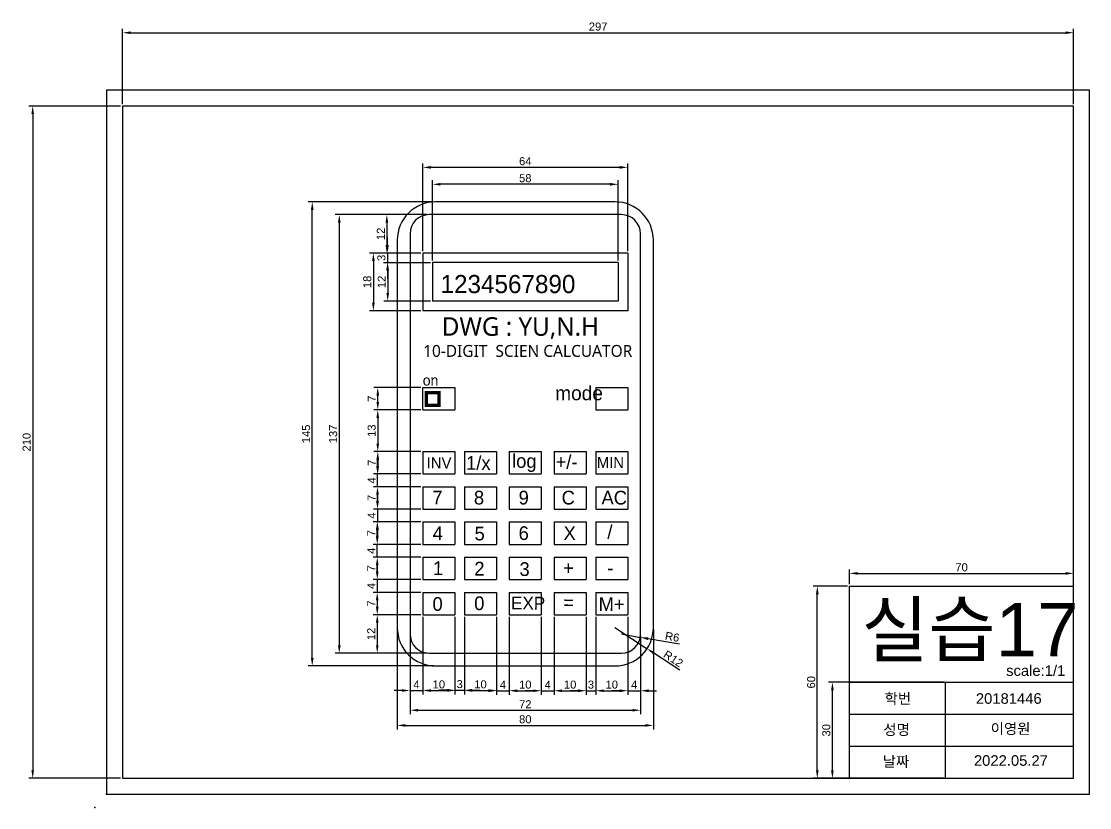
# Model space of a CAD drawing. Header units: millimetres. Extents: x -23 to 311, y 0 to 246.
import ezdxf

# ---------------------------------------------------------------- set-up
doc = ezdxf.new("R2010")
doc.units = ezdxf.units.MM
doc.styles.add('1', font='MH.TTF')
doc.styles.add('BUTTON', font='mmrtext.ttf')
doc.styles.get("Standard").update_dxf_attribs({"font": 'arial.ttf'})
doc.styles.add('숫자', font='mvboli.ttf')
doc.styles.add('얇글', font='Microsoft JhengHei Light.ttf')
doc.dimstyles.new('ISO-25', dxfattribs={"dimtxt": 2.5, "dimasz": 2.5, "dimexe": 1.25, "dimexo": 0.625, "dimtad": 1, "dimtxsty": 'Standard', "dimcen": 2.5, "dimadec": 0, "dimazin": 0, "dimtfac": 1, "dimtmove": 0, "dimatfit": 3, "dimfxl": 1, "dimarcsym": 0})

# ---------------------------------------------------------------- blocks, each defined once
blk = doc.blocks.new('*D1')
at = {"color": 0, "lineweight": -2, "transparency": 16777216}
for p, q in [((8.67, 219.8), (8.67, 243.34)), ((11.17, 242.09), (303.17, 242.09)), ((305.67, 219.8), (305.67, 243.34))]:
    blk.add_line(p, q, dxfattribs=at)
at = {"color": 0, "transparency": 16777216}
for points in [[(11.17, 242.51), (11.17, 241.68), (8.67, 242.09)], [(303.17, 242.51), (303.17, 241.68), (305.67, 242.09)]]:
    blk.add_solid(points, dxfattribs=at)
at = {"layer": 'Defpoints', "color": 0, "transparency": 16777216}
for p in [(305.67, 242.09), (8.67, 219.17), (305.67, 219.17)]:
    blk.add_point(p, dxfattribs=at)
at = {"color": 0, "transparency": 16777216, "insert": (157.17, 244), "char_height": 2.5, "attachment_point": 5}
blk.add_mtext('297', dxfattribs=at)
blk = doc.blocks.new('*D2')
at = {"color": 0, "lineweight": -2, "transparency": 16777216}
for p, q in [((8.04, 219.17), (-20.67, 219.17)), ((-19.42, 216.67), (-19.42, 11.67)), ((8.04, 9.17), (-20.67, 9.17))]:
    blk.add_line(p, q, dxfattribs=at)
at = {"color": 0, "transparency": 16777216}
for points in [[(-19.84, 216.67), (-19.01, 216.67), (-19.42, 219.17)], [(-19.84, 11.67), (-19.01, 11.67), (-19.42, 9.17)]]:
    blk.add_solid(points, dxfattribs=at)
at = {"layer": 'Defpoints', "color": 0, "transparency": 16777216}
for p in [(8.67, 219.17), (-19.42, 9.17), (8.67, 9.17)]:
    blk.add_point(p, dxfattribs=at)
at = {"color": 0, "transparency": 16777216, "insert": (-21.32, 114.17), "char_height": 2.5, "attachment_point": 5, "rotation": 90}
blk.add_mtext('210', dxfattribs=at)
blk = doc.blocks.new('*D3')
at = {"color": 0, "lineweight": -2, "transparency": 16777216}
for p, q in [((235.67, 69.8), (235.67, 74.43)), ((305.67, 69.8), (305.67, 74.43)), ((238.17, 73.18), (303.17, 73.18))]:
    blk.add_line(p, q, dxfattribs=at)
at = {"color": 0, "transparency": 16777216}
for points in [[(238.17, 73.6), (238.17, 72.77), (235.67, 73.18)], [(303.17, 73.6), (303.17, 72.77), (305.67, 73.18)]]:
    blk.add_solid(points, dxfattribs=at)
at = {"layer": 'Defpoints', "color": 0, "transparency": 16777216}
for p in [(305.67, 73.18), (235.67, 69.17), (305.67, 69.17)]:
    blk.add_point(p, dxfattribs=at)
at = {"color": 0, "transparency": 16777216, "insert": (270.67, 75.08), "char_height": 2.5, "attachment_point": 5}
blk.add_mtext('70', dxfattribs=at)
blk = doc.blocks.new('*D4')
at = {"color": 0, "lineweight": -2, "transparency": 16777216}
for p, q in [((235.04, 69.17), (224.36, 69.17)), ((225.61, 11.67), (225.61, 66.67)), ((235.04, 9.17), (224.36, 9.17))]:
    blk.add_line(p, q, dxfattribs=at)
at = {"color": 0, "transparency": 16777216}
for points in [[(225.2, 66.67), (226.03, 66.67), (225.61, 69.17)], [(225.2, 11.67), (226.03, 11.67), (225.61, 9.17)]]:
    blk.add_solid(points, dxfattribs=at)
at = {"layer": 'Defpoints', "color": 0, "transparency": 16777216}
for p in [(225.61, 69.17), (235.67, 69.17), (235.67, 9.17)]:
    blk.add_point(p, dxfattribs=at)
at = {"color": 0, "transparency": 16777216, "insert": (223.71, 39.17), "char_height": 2.5, "attachment_point": 5, "rotation": 90}
blk.add_mtext('60', dxfattribs=at)
blk = doc.blocks.new('*D5')
at = {"color": 0, "lineweight": -2, "transparency": 16777216}
for p, q in [((265.04, 39.17), (229.08, 39.17)), ((230.33, 11.67), (230.33, 36.67)), ((265.04, 9.17), (229.08, 9.17))]:
    blk.add_line(p, q, dxfattribs=at)
at = {"color": 0, "transparency": 16777216}
for points in [[(229.91, 36.67), (230.75, 36.67), (230.33, 39.17)], [(229.91, 11.67), (230.75, 11.67), (230.33, 9.17)]]:
    blk.add_solid(points, dxfattribs=at)
at = {"layer": 'Defpoints', "color": 0, "transparency": 16777216}
for p in [(230.33, 39.17), (265.67, 39.17), (265.67, 9.17)]:
    blk.add_point(p, dxfattribs=at)
at = {"color": 0, "transparency": 16777216, "insert": (228.43, 24.17), "char_height": 2.5, "attachment_point": 5, "rotation": 90}
blk.add_mtext('30', dxfattribs=at)
blk = doc.blocks.new('*D11')
at = {"color": 0, "lineweight": -2, "transparency": 16777216}
for p, q in [((105.42, 170.88), (105.42, 195.98)), ((160.92, 194.73), (107.92, 194.73)), ((163.42, 170.88), (163.42, 195.98))]:
    blk.add_line(p, q, dxfattribs=at)
at = {"color": 0, "transparency": 16777216}
for points in [[(107.92, 195.15), (107.92, 194.31), (105.42, 194.73)], [(160.92, 195.15), (160.92, 194.31), (163.42, 194.73)]]:
    blk.add_solid(points, dxfattribs=at)
at = {"layer": 'Defpoints', "color": 0, "transparency": 16777216}
for p in [(105.42, 194.73), (105.42, 170.25), (163.42, 170.25)]:
    blk.add_point(p, dxfattribs=at)
at = {"color": 0, "transparency": 16777216, "insert": (134.42, 196.63), "char_height": 2.5, "attachment_point": 5}
blk.add_mtext('58', dxfattribs=at)
blk = doc.blocks.new('*D12')
at = {"color": 0, "lineweight": -2, "transparency": 16777216}
for p, q in [((102.42, 173.88), (102.42, 201.28)), ((166.42, 173.88), (166.42, 201.28)), ((163.92, 200.03), (104.92, 200.03))]:
    blk.add_line(p, q, dxfattribs=at)
at = {"color": 0, "transparency": 16777216}
for points in [[(104.92, 200.45), (104.92, 199.61), (102.42, 200.03)], [(163.92, 200.45), (163.92, 199.61), (166.42, 200.03)]]:
    blk.add_solid(points, dxfattribs=at)
at = {"layer": 'Defpoints', "color": 0, "transparency": 16777216}
for p in [(102.42, 200.03), (102.42, 173.25), (166.42, 173.25)]:
    blk.add_point(p, dxfattribs=at)
at = {"color": 0, "transparency": 16777216, "insert": (134.42, 201.93), "char_height": 2.5, "attachment_point": 5}
blk.add_mtext('64', dxfattribs=at)
blk = doc.blocks.new('*D13')
at = {"color": 0, "lineweight": -2, "transparency": 16777216}
for p, q in [((103.79, 185.25), (89.93, 185.25)), ((91.18, 182.75), (91.18, 175.75)), ((101.79, 173.25), (89.93, 173.25))]:
    blk.add_line(p, q, dxfattribs=at)
at = {"color": 0, "transparency": 16777216}
for points in [[(90.76, 182.75), (91.6, 182.75), (91.18, 185.25)], [(90.76, 175.75), (91.6, 175.75), (91.18, 173.25)]]:
    blk.add_solid(points, dxfattribs=at)
at = {"layer": 'Defpoints', "color": 0, "transparency": 16777216}
for p in [(104.42, 185.25), (91.18, 173.25), (102.42, 173.25)]:
    blk.add_point(p, dxfattribs=at)
at = {"color": 0, "transparency": 16777216, "insert": (89.3, 179.25), "char_height": 2.5, "attachment_point": 5, "rotation": 90}
blk.add_mtext('12', dxfattribs=at)
blk = doc.blocks.new('*D14')
at = {"color": 0, "lineweight": -2, "transparency": 16777216}
for p, q in [((91.38, 175.75), (91.38, 178.25)), ((101.79, 173.25), (90.13, 173.25)), ((104.79, 170.25), (90.13, 170.25)), ((91.38, 173.25), (91.38, 170.25)), ((91.38, 167.75), (91.38, 165.25))]:
    blk.add_line(p, q, dxfattribs=at)
at = {"color": 0, "transparency": 16777216}
for points in [[(90.97, 175.75), (91.8, 175.75), (91.38, 173.25)], [(90.97, 167.75), (91.8, 167.75), (91.38, 170.25)]]:
    blk.add_solid(points, dxfattribs=at)
at = {"layer": 'Defpoints', "color": 0, "transparency": 16777216}
for p in [(91.38, 170.25), (102.42, 173.25), (105.42, 170.25)]:
    blk.add_point(p, dxfattribs=at)
at = {"color": 0, "transparency": 16777216, "insert": (89.48, 171.75), "char_height": 2.5, "attachment_point": 5, "rotation": 90}
blk.add_mtext('3', dxfattribs=at)
blk = doc.blocks.new('*D15')
at = {"color": 0, "lineweight": -2, "transparency": 16777216}
for p, q in [((104.79, 170.25), (90.2, 170.25)), ((91.45, 167.75), (91.45, 160.75)), ((104.79, 158.25), (90.2, 158.25))]:
    blk.add_line(p, q, dxfattribs=at)
at = {"color": 0, "transparency": 16777216}
for points in [[(91.04, 167.75), (91.87, 167.75), (91.45, 170.25)], [(91.04, 160.75), (91.87, 160.75), (91.45, 158.25)]]:
    blk.add_solid(points, dxfattribs=at)
at = {"layer": 'Defpoints', "color": 0, "transparency": 16777216}
for p in [(105.42, 170.25), (91.45, 158.25), (105.42, 158.25)]:
    blk.add_point(p, dxfattribs=at)
at = {"color": 0, "transparency": 16777216, "insert": (89.57, 164.25), "char_height": 2.5, "attachment_point": 5, "rotation": 90}
blk.add_mtext('12', dxfattribs=at)
blk = doc.blocks.new('*D16')
at = {"color": 0, "lineweight": -2, "transparency": 16777216}
for p, q in [((101.79, 173.25), (85.73, 173.25)), ((86.98, 170.75), (86.98, 157.75)), ((101.79, 155.25), (85.73, 155.25))]:
    blk.add_line(p, q, dxfattribs=at)
at = {"color": 0, "transparency": 16777216}
for points in [[(86.56, 170.75), (87.39, 170.75), (86.98, 173.25)], [(86.56, 157.75), (87.39, 157.75), (86.98, 155.25)]]:
    blk.add_solid(points, dxfattribs=at)
at = {"layer": 'Defpoints', "color": 0, "transparency": 16777216}
for p in [(102.42, 173.25), (86.98, 155.25), (102.42, 155.25)]:
    blk.add_point(p, dxfattribs=at)
at = {"color": 0, "transparency": 16777216, "insert": (85.07, 164.25), "char_height": 2.5, "attachment_point": 5, "rotation": 90}
blk.add_mtext('18', dxfattribs=at)
blk = doc.blocks.new('*D17')
at = {"color": 0, "lineweight": -2, "transparency": 16777216}
for p, q in [((101.79, 131.25), (87.09, 131.25)), ((88.34, 126.75), (88.34, 128.75)), ((101.79, 124.25), (87.09, 124.25))]:
    blk.add_line(p, q, dxfattribs=at)
at = {"color": 0, "transparency": 16777216}
for points in [[(87.93, 128.75), (88.76, 128.75), (88.34, 131.25)], [(87.93, 126.75), (88.76, 126.75), (88.34, 124.25)]]:
    blk.add_solid(points, dxfattribs=at)
at = {"layer": 'Defpoints', "color": 0, "transparency": 16777216}
for p in [(88.34, 131.25), (102.42, 131.25), (102.42, 124.25)]:
    blk.add_point(p, dxfattribs=at)
at = {"color": 0, "transparency": 16777216, "insert": (86.47, 127.75), "char_height": 2.5, "attachment_point": 5, "rotation": 90}
blk.add_mtext('7', dxfattribs=at)
blk = doc.blocks.new('*D18')
at = {"color": 0, "lineweight": -2, "transparency": 16777216}
for p, q in [((101.79, 124.25), (87.09, 124.25)), ((88.34, 121.75), (88.34, 113.75)), ((101.79, 111.25), (87.09, 111.25))]:
    blk.add_line(p, q, dxfattribs=at)
at = {"color": 0, "transparency": 16777216}
for points in [[(87.92, 121.75), (88.76, 121.75), (88.34, 124.25)], [(87.92, 113.75), (88.76, 113.75), (88.34, 111.25)]]:
    blk.add_solid(points, dxfattribs=at)
at = {"layer": 'Defpoints', "color": 0, "transparency": 16777216}
for p in [(102.42, 124.25), (88.34, 111.25), (102.42, 111.25)]:
    blk.add_point(p, dxfattribs=at)
at = {"color": 0, "transparency": 16777216, "insert": (86.44, 117.75), "char_height": 2.5, "attachment_point": 5, "rotation": 90}
blk.add_mtext('13', dxfattribs=at)
blk = doc.blocks.new('*D19')
at = {"color": 0, "lineweight": -2, "transparency": 16777216}
for p, q in [((101.79, 111.25), (87.09, 111.25)), ((88.34, 108.75), (88.34, 106.75)), ((101.79, 104.25), (87.09, 104.25))]:
    blk.add_line(p, q, dxfattribs=at)
at = {"color": 0, "transparency": 16777216}
for points in [[(87.92, 108.75), (88.76, 108.75), (88.34, 111.25)], [(87.92, 106.75), (88.76, 106.75), (88.34, 104.25)]]:
    blk.add_solid(points, dxfattribs=at)
at = {"layer": 'Defpoints', "color": 0, "transparency": 16777216}
for p in [(102.42, 111.25), (88.34, 104.25), (102.42, 104.25)]:
    blk.add_point(p, dxfattribs=at)
at = {"color": 0, "transparency": 16777216, "insert": (86.47, 107.75), "char_height": 2.5, "attachment_point": 5, "rotation": 90}
blk.add_mtext('7', dxfattribs=at)
blk = doc.blocks.new('*D20')
at = {"color": 0, "lineweight": -2, "transparency": 16777216}
for p, q in [((88.26, 106.75), (88.26, 109.25)), ((101.79, 104.25), (87.01, 104.25)), ((88.26, 100.25), (88.26, 104.25)), ((101.79, 100.25), (87.01, 100.25)), ((88.26, 97.75), (88.26, 95.25))]:
    blk.add_line(p, q, dxfattribs=at)
at = {"color": 0, "transparency": 16777216}
for points in [[(87.84, 106.75), (88.68, 106.75), (88.26, 104.25)], [(87.84, 97.75), (88.68, 97.75), (88.26, 100.25)]]:
    blk.add_solid(points, dxfattribs=at)
at = {"layer": 'Defpoints', "color": 0, "transparency": 16777216}
for p in [(88.26, 104.25), (102.42, 104.25), (102.42, 100.25)]:
    blk.add_point(p, dxfattribs=at)
at = {"color": 0, "transparency": 16777216, "insert": (86.39, 102.25), "char_height": 2.5, "attachment_point": 5, "rotation": 90}
blk.add_mtext('4', dxfattribs=at)
blk = doc.blocks.new('*D21')
at = {"color": 0, "lineweight": -2, "transparency": 16777216}
for p, q in [((101.79, 100.25), (87.01, 100.25)), ((88.26, 95.75), (88.26, 97.75)), ((101.79, 93.25), (87.01, 93.25))]:
    blk.add_line(p, q, dxfattribs=at)
at = {"color": 0, "transparency": 16777216}
for points in [[(87.84, 97.75), (88.68, 97.75), (88.26, 100.25)], [(87.84, 95.75), (88.68, 95.75), (88.26, 93.25)]]:
    blk.add_solid(points, dxfattribs=at)
at = {"layer": 'Defpoints', "color": 0, "transparency": 16777216}
for p in [(88.26, 100.25), (102.42, 100.25), (102.42, 93.25)]:
    blk.add_point(p, dxfattribs=at)
at = {"color": 0, "transparency": 16777216, "insert": (86.39, 96.75), "char_height": 2.5, "attachment_point": 5, "rotation": 90}
blk.add_mtext('7', dxfattribs=at)
blk = doc.blocks.new('*D22')
at = {"color": 0, "lineweight": -2, "transparency": 16777216}
for p, q in [((88.26, 95.75), (88.26, 98.25)), ((101.79, 93.25), (87.01, 93.25)), ((88.26, 93.25), (88.26, 89.25)), ((101.79, 89.25), (87.01, 89.25)), ((88.26, 86.75), (88.26, 84.25))]:
    blk.add_line(p, q, dxfattribs=at)
at = {"color": 0, "transparency": 16777216}
for points in [[(87.84, 95.75), (88.68, 95.75), (88.26, 93.25)], [(87.84, 86.75), (88.68, 86.75), (88.26, 89.25)]]:
    blk.add_solid(points, dxfattribs=at)
at = {"layer": 'Defpoints', "color": 0, "transparency": 16777216}
for p in [(102.42, 93.25), (88.26, 89.25), (102.42, 89.25)]:
    blk.add_point(p, dxfattribs=at)
at = {"color": 0, "transparency": 16777216, "insert": (86.39, 91.25), "char_height": 2.5, "attachment_point": 5, "rotation": 90}
blk.add_mtext('4', dxfattribs=at)
blk = doc.blocks.new('*D23')
at = {"color": 0, "lineweight": -2, "transparency": 16777216}
for p, q in [((101.79, 89.25), (86.93, 89.25)), ((88.18, 86.75), (88.18, 84.75)), ((101.79, 82.25), (86.93, 82.25))]:
    blk.add_line(p, q, dxfattribs=at)
at = {"color": 0, "transparency": 16777216}
for points in [[(87.76, 86.75), (88.6, 86.75), (88.18, 89.25)], [(87.76, 84.75), (88.6, 84.75), (88.18, 82.25)]]:
    blk.add_solid(points, dxfattribs=at)
at = {"layer": 'Defpoints', "color": 0, "transparency": 16777216}
for p in [(102.42, 89.25), (88.18, 82.25), (102.42, 82.25)]:
    blk.add_point(p, dxfattribs=at)
at = {"color": 0, "transparency": 16777216, "insert": (86.3, 85.75), "char_height": 2.5, "attachment_point": 5, "rotation": 90}
blk.add_mtext('7', dxfattribs=at)
blk = doc.blocks.new('*D24')
at = {"color": 0, "lineweight": -2, "transparency": 16777216}
for p, q in [((88.18, 84.75), (88.18, 87.25)), ((101.79, 82.25), (86.93, 82.25)), ((88.18, 78.25), (88.18, 82.25)), ((101.79, 78.25), (86.93, 78.25)), ((88.18, 75.75), (88.18, 73.25))]:
    blk.add_line(p, q, dxfattribs=at)
at = {"color": 0, "transparency": 16777216}
for points in [[(87.76, 84.75), (88.6, 84.75), (88.18, 82.25)], [(87.76, 75.75), (88.6, 75.75), (88.18, 78.25)]]:
    blk.add_solid(points, dxfattribs=at)
at = {"layer": 'Defpoints', "color": 0, "transparency": 16777216}
for p in [(88.18, 82.25), (102.42, 82.25), (102.42, 78.25)]:
    blk.add_point(p, dxfattribs=at)
at = {"color": 0, "transparency": 16777216, "insert": (86.3, 80.25), "char_height": 2.5, "attachment_point": 5, "rotation": 90}
blk.add_mtext('4', dxfattribs=at)
blk = doc.blocks.new('*D25')
at = {"color": 0, "lineweight": -2, "transparency": 16777216}
for p, q in [((101.79, 78.25), (86.93, 78.25)), ((88.18, 75.75), (88.18, 73.75)), ((101.79, 71.25), (86.93, 71.25))]:
    blk.add_line(p, q, dxfattribs=at)
at = {"color": 0, "transparency": 16777216}
for points in [[(87.76, 75.75), (88.6, 75.75), (88.18, 78.25)], [(87.76, 73.75), (88.6, 73.75), (88.18, 71.25)]]:
    blk.add_solid(points, dxfattribs=at)
at = {"layer": 'Defpoints', "color": 0, "transparency": 16777216}
for p in [(102.42, 78.25), (88.18, 71.25), (102.42, 71.25)]:
    blk.add_point(p, dxfattribs=at)
at = {"color": 0, "transparency": 16777216, "insert": (86.3, 74.75), "char_height": 2.5, "attachment_point": 5, "rotation": 90}
blk.add_mtext('7', dxfattribs=at)
blk = doc.blocks.new('*D26')
at = {"color": 0, "lineweight": -2, "transparency": 16777216}
for p, q in [((88.18, 73.75), (88.18, 76.25)), ((101.79, 71.25), (86.93, 71.25)), ((88.18, 71.25), (88.18, 67.25)), ((101.79, 67.25), (86.93, 67.25)), ((88.18, 64.75), (88.18, 62.25))]:
    blk.add_line(p, q, dxfattribs=at)
at = {"color": 0, "transparency": 16777216}
for points in [[(87.76, 73.75), (88.6, 73.75), (88.18, 71.25)], [(87.76, 64.75), (88.6, 64.75), (88.18, 67.25)]]:
    blk.add_solid(points, dxfattribs=at)
at = {"layer": 'Defpoints', "color": 0, "transparency": 16777216}
for p in [(102.42, 71.25), (88.18, 67.25), (102.42, 67.25)]:
    blk.add_point(p, dxfattribs=at)
at = {"color": 0, "transparency": 16777216, "insert": (86.3, 69.25), "char_height": 2.5, "attachment_point": 5, "rotation": 90}
blk.add_mtext('4', dxfattribs=at)
blk = doc.blocks.new('*D27')
at = {"color": 0, "lineweight": -2, "transparency": 16777216}
for p, q in [((101.79, 67.25), (86.93, 67.25)), ((88.18, 64.75), (88.18, 62.75)), ((101.79, 60.25), (86.93, 60.25))]:
    blk.add_line(p, q, dxfattribs=at)
at = {"color": 0, "transparency": 16777216}
for points in [[(87.76, 64.75), (88.6, 64.75), (88.18, 67.25)], [(87.76, 62.75), (88.6, 62.75), (88.18, 60.25)]]:
    blk.add_solid(points, dxfattribs=at)
at = {"layer": 'Defpoints', "color": 0, "transparency": 16777216}
for p in [(102.42, 67.25), (88.18, 60.25), (102.42, 60.25)]:
    blk.add_point(p, dxfattribs=at)
at = {"color": 0, "transparency": 16777216, "insert": (86.3, 63.75), "char_height": 2.5, "attachment_point": 5, "rotation": 90}
blk.add_mtext('7', dxfattribs=at)
blk = doc.blocks.new('*D28')
at = {"color": 0, "lineweight": -2, "transparency": 16777216}
for p, q in [((101.79, 60.25), (86.93, 60.25)), ((88.18, 57.75), (88.18, 50.75)), ((103.79, 48.25), (86.93, 48.25))]:
    blk.add_line(p, q, dxfattribs=at)
at = {"color": 0, "transparency": 16777216}
for points in [[(87.76, 57.75), (88.6, 57.75), (88.18, 60.25)], [(87.76, 50.75), (88.6, 50.75), (88.18, 48.25)]]:
    blk.add_solid(points, dxfattribs=at)
at = {"layer": 'Defpoints', "color": 0, "transparency": 16777216}
for p in [(102.42, 60.25), (88.18, 48.25), (104.42, 48.25)]:
    blk.add_point(p, dxfattribs=at)
at = {"color": 0, "transparency": 16777216, "insert": (86.3, 54.25), "char_height": 2.5, "attachment_point": 5, "rotation": 90}
blk.add_mtext('12', dxfattribs=at)
blk = doc.blocks.new('*D29')
at = {"color": 0, "lineweight": -2, "transparency": 16777216}
for p, q in [((103.79, 185.25), (75.07, 185.25)), ((76.32, 182.75), (76.32, 50.75)), ((103.79, 48.25), (75.07, 48.25))]:
    blk.add_line(p, q, dxfattribs=at)
at = {"color": 0, "transparency": 16777216}
for points in [[(75.9, 182.75), (76.74, 182.75), (76.32, 185.25)], [(75.9, 50.75), (76.74, 50.75), (76.32, 48.25)]]:
    blk.add_solid(points, dxfattribs=at)
at = {"layer": 'Defpoints', "color": 0, "transparency": 16777216}
for p in [(104.42, 185.25), (76.32, 48.25), (104.42, 48.25)]:
    blk.add_point(p, dxfattribs=at)
at = {"color": 0, "transparency": 16777216, "insert": (74.42, 116.75), "char_height": 2.5, "attachment_point": 5, "rotation": 90}
blk.add_mtext('137', dxfattribs=at)
blk = doc.blocks.new('*D30')
at = {"color": 0, "lineweight": -2, "transparency": 16777216}
for p, q in [((105.79, 189.25), (66.63, 189.25)), ((67.88, 46.75), (67.88, 186.75)), ((105.79, 44.25), (66.63, 44.25))]:
    blk.add_line(p, q, dxfattribs=at)
at = {"color": 0, "transparency": 16777216}
for points in [[(67.46, 186.75), (68.3, 186.75), (67.88, 189.25)], [(67.46, 46.75), (68.3, 46.75), (67.88, 44.25)]]:
    blk.add_solid(points, dxfattribs=at)
at = {"layer": 'Defpoints', "color": 0, "transparency": 16777216}
for p in [(67.88, 189.25), (106.42, 189.25), (106.42, 44.25)]:
    blk.add_point(p, dxfattribs=at)
at = {"color": 0, "transparency": 16777216, "insert": (65.98, 116.75), "char_height": 2.5, "attachment_point": 5, "rotation": 90}
blk.add_mtext('145', dxfattribs=at)
blk = doc.blocks.new('*D31')
at = {"color": 0, "lineweight": -2, "transparency": 16777216}
for p, q in [((164.42, 54.25), (170.33, 53.2)), ((182.58, 51.02), (172.79, 52.76))]:
    blk.add_line(p, q, dxfattribs=at)
at = {"color": 0, "transparency": 16777216}
blk.add_solid([(172.86, 53.17), (172.72, 52.35), (170.33, 53.2)], dxfattribs=at)
at = {"layer": 'Defpoints', "color": 0, "transparency": 16777216}
for p in [(164.42, 54.25), (170.33, 53.2)]:
    blk.add_point(p, dxfattribs=at)
at = {"color": 0, "transparency": 16777216, "insert": (180.31, 53.36), "char_height": 2.5, "attachment_point": 5, "rotation": 349.9155}
blk.add_mtext('R6', dxfattribs=at)
blk = doc.blocks.new('*D32')
at = {"color": 0, "lineweight": -2, "transparency": 16777216}
for p, q in [((162.42, 56.25), (172.45, 49.66)), ((182.64, 42.96), (174.54, 48.29))]:
    blk.add_line(p, q, dxfattribs=at)
at = {"color": 0, "transparency": 16777216}
blk.add_solid([(174.76, 48.63), (174.31, 47.94), (172.45, 49.66)], dxfattribs=at)
at = {"layer": 'Defpoints', "color": 0, "transparency": 16777216}
for p in [(162.42, 56.25), (172.45, 49.66)]:
    blk.add_point(p, dxfattribs=at)
at = {"color": 0, "transparency": 16777216, "insert": (180.66, 46.51), "char_height": 2.5, "attachment_point": 5, "rotation": 326.6728}
blk.add_mtext('R12', dxfattribs=at)
blk = doc.blocks.new('*D33')
at = {"color": 0, "lineweight": -2, "transparency": 16777216}
for p, q in [((94.42, 55.63), (94.42, 24.44)), ((174.42, 55.63), (174.42, 24.44)), ((96.92, 25.69), (171.92, 25.69))]:
    blk.add_line(p, q, dxfattribs=at)
at = {"color": 0, "transparency": 16777216}
for points in [[(96.92, 26.11), (96.92, 25.28), (94.42, 25.69)], [(171.92, 26.11), (171.92, 25.28), (174.42, 25.69)]]:
    blk.add_solid(points, dxfattribs=at)
at = {"layer": 'Defpoints', "color": 0, "transparency": 16777216}
for p in [(94.42, 56.25), (174.42, 56.25), (174.42, 25.69)]:
    blk.add_point(p, dxfattribs=at)
at = {"color": 0, "transparency": 16777216, "insert": (134.42, 27.59), "char_height": 2.5, "attachment_point": 5}
blk.add_mtext('80', dxfattribs=at)
blk = doc.blocks.new('*D34')
at = {"color": 0, "lineweight": -2, "transparency": 16777216}
for p, q in [((98.42, 53.63), (98.42, 29.18)), ((170.42, 53.63), (170.42, 29.18)), ((100.92, 30.43), (167.92, 30.43))]:
    blk.add_line(p, q, dxfattribs=at)
at = {"color": 0, "transparency": 16777216}
for points in [[(100.92, 30.84), (100.92, 30.01), (98.42, 30.43)], [(167.92, 30.84), (167.92, 30.01), (170.42, 30.43)]]:
    blk.add_solid(points, dxfattribs=at)
at = {"layer": 'Defpoints', "color": 0, "transparency": 16777216}
for p in [(98.42, 54.25), (170.42, 54.25), (170.42, 30.43)]:
    blk.add_point(p, dxfattribs=at)
at = {"color": 0, "transparency": 16777216, "insert": (134.42, 32.31), "char_height": 2.5, "attachment_point": 5}
blk.add_mtext('72', dxfattribs=at)
blk = doc.blocks.new('*D35')
at = {"color": 0, "lineweight": -2, "transparency": 16777216}
for p, q in [((102.42, 59.63), (102.42, 35.33)), ((112.42, 59.63), (112.42, 35.33)), ((104.92, 36.58), (109.92, 36.58))]:
    blk.add_line(p, q, dxfattribs=at)
at = {"color": 0, "transparency": 16777216}
for points in [[(104.92, 37), (104.92, 36.17), (102.42, 36.58)], [(109.92, 37), (109.92, 36.17), (112.42, 36.58)]]:
    blk.add_solid(points, dxfattribs=at)
at = {"layer": 'Defpoints', "color": 0, "transparency": 16777216}
for p in [(102.42, 60.25), (112.42, 60.25), (112.42, 36.58)]:
    blk.add_point(p, dxfattribs=at)
at = {"color": 0, "transparency": 16777216, "insert": (107.42, 38.48), "char_height": 2.5, "attachment_point": 5}
blk.add_mtext('10', dxfattribs=at)
blk = doc.blocks.new('*D36')
at = {"color": 0, "lineweight": -2, "transparency": 16777216}
for p, q in [((102.42, 59.63), (102.42, 35.35)), ((98.42, 53.63), (98.42, 35.35)), ((95.92, 36.6), (93.42, 36.6)), ((98.42, 36.6), (102.42, 36.6)), ((104.92, 36.6), (107.42, 36.6))]:
    blk.add_line(p, q, dxfattribs=at)
at = {"color": 0, "transparency": 16777216}
for points in [[(95.92, 37.01), (95.92, 36.18), (98.42, 36.6)], [(104.92, 37.01), (104.92, 36.18), (102.42, 36.6)]]:
    blk.add_solid(points, dxfattribs=at)
at = {"layer": 'Defpoints', "color": 0, "transparency": 16777216}
for p in [(102.42, 60.25), (98.42, 54.25), (102.42, 36.6)]:
    blk.add_point(p, dxfattribs=at)
at = {"color": 0, "transparency": 16777216, "insert": (100.42, 38.47), "char_height": 2.5, "attachment_point": 5}
blk.add_mtext('4', dxfattribs=at)
blk = doc.blocks.new('*D37')
at = {"color": 0, "lineweight": -2, "transparency": 16777216}
for p, q in [((115.42, 59.63), (115.42, 35.35)), ((125.42, 59.63), (125.42, 35.35)), ((117.92, 36.6), (122.92, 36.6))]:
    blk.add_line(p, q, dxfattribs=at)
at = {"color": 0, "transparency": 16777216}
for points in [[(117.92, 37.01), (117.92, 36.18), (115.42, 36.6)], [(122.92, 37.01), (122.92, 36.18), (125.42, 36.6)]]:
    blk.add_solid(points, dxfattribs=at)
at = {"layer": 'Defpoints', "color": 0, "transparency": 16777216}
for p in [(115.42, 60.25), (125.42, 60.25), (125.42, 36.6)]:
    blk.add_point(p, dxfattribs=at)
at = {"color": 0, "transparency": 16777216, "insert": (120.42, 38.5), "char_height": 2.5, "attachment_point": 5}
blk.add_mtext('10', dxfattribs=at)
blk = doc.blocks.new('*D38')
at = {"color": 0, "lineweight": -2, "transparency": 16777216}
for p, q in [((112.42, 59.63), (112.42, 35.43)), ((115.42, 59.63), (115.42, 35.43)), ((109.92, 36.68), (107.42, 36.68)), ((112.42, 36.68), (115.42, 36.68)), ((117.92, 36.68), (120.42, 36.68))]:
    blk.add_line(p, q, dxfattribs=at)
at = {"color": 0, "transparency": 16777216}
for points in [[(109.92, 37.1), (109.92, 36.26), (112.42, 36.68)], [(117.92, 37.1), (117.92, 36.26), (115.42, 36.68)]]:
    blk.add_solid(points, dxfattribs=at)
at = {"layer": 'Defpoints', "color": 0, "transparency": 16777216}
for p in [(112.42, 60.25), (115.42, 60.25), (115.42, 36.68)]:
    blk.add_point(p, dxfattribs=at)
at = {"color": 0, "transparency": 16777216, "insert": (113.92, 38.58), "char_height": 2.5, "attachment_point": 5}
blk.add_mtext('3', dxfattribs=at)
blk = doc.blocks.new('*D39')
at = {"color": 0, "lineweight": -2, "transparency": 16777216}
for p, q in [((125.42, 59.63), (125.42, 35.27)), ((129.42, 59.63), (129.42, 35.27)), ((122.92, 36.52), (120.42, 36.52)), ((125.42, 36.52), (129.42, 36.52)), ((131.92, 36.52), (134.42, 36.52))]:
    blk.add_line(p, q, dxfattribs=at)
at = {"color": 0, "transparency": 16777216}
for points in [[(122.92, 36.93), (122.92, 36.1), (125.42, 36.52)], [(131.92, 36.93), (131.92, 36.1), (129.42, 36.52)]]:
    blk.add_solid(points, dxfattribs=at)
at = {"layer": 'Defpoints', "color": 0, "transparency": 16777216}
for p in [(125.42, 60.25), (129.42, 60.25), (129.42, 36.52)]:
    blk.add_point(p, dxfattribs=at)
at = {"color": 0, "transparency": 16777216, "insert": (127.42, 38.39), "char_height": 2.5, "attachment_point": 5}
blk.add_mtext('4', dxfattribs=at)
blk = doc.blocks.new('*D40')
at = {"color": 0, "lineweight": -2, "transparency": 16777216}
for p, q in [((129.42, 59.63), (129.42, 35.27)), ((139.42, 59.63), (139.42, 35.27)), ((131.92, 36.52), (136.92, 36.52))]:
    blk.add_line(p, q, dxfattribs=at)
at = {"color": 0, "transparency": 16777216}
for points in [[(131.92, 36.93), (131.92, 36.1), (129.42, 36.52)], [(136.92, 36.93), (136.92, 36.1), (139.42, 36.52)]]:
    blk.add_solid(points, dxfattribs=at)
at = {"layer": 'Defpoints', "color": 0, "transparency": 16777216}
for p in [(129.42, 60.25), (139.42, 60.25), (139.42, 36.52)]:
    blk.add_point(p, dxfattribs=at)
at = {"color": 0, "transparency": 16777216, "insert": (134.42, 38.42), "char_height": 2.5, "attachment_point": 5}
blk.add_mtext('10', dxfattribs=at)
blk = doc.blocks.new('*D41')
at = {"color": 0, "lineweight": -2, "transparency": 16777216}
for p, q in [((139.42, 59.63), (139.42, 35.27)), ((143.42, 59.63), (143.42, 35.27)), ((136.92, 36.52), (134.42, 36.52)), ((139.42, 36.52), (143.42, 36.52)), ((145.92, 36.52), (148.42, 36.52))]:
    blk.add_line(p, q, dxfattribs=at)
at = {"color": 0, "transparency": 16777216}
for points in [[(136.92, 36.93), (136.92, 36.1), (139.42, 36.52)], [(145.92, 36.93), (145.92, 36.1), (143.42, 36.52)]]:
    blk.add_solid(points, dxfattribs=at)
at = {"layer": 'Defpoints', "color": 0, "transparency": 16777216}
for p in [(139.42, 60.25), (143.42, 60.25), (143.42, 36.52)]:
    blk.add_point(p, dxfattribs=at)
at = {"color": 0, "transparency": 16777216, "insert": (141.42, 38.39), "char_height": 2.5, "attachment_point": 5}
blk.add_mtext('4', dxfattribs=at)
blk = doc.blocks.new('*D42')
at = {"color": 0, "lineweight": -2, "transparency": 16777216}
for p, q in [((143.42, 59.63), (143.42, 35.27)), ((153.42, 59.63), (153.42, 35.27)), ((145.92, 36.52), (150.92, 36.52))]:
    blk.add_line(p, q, dxfattribs=at)
at = {"color": 0, "transparency": 16777216}
for points in [[(145.92, 36.93), (145.92, 36.1), (143.42, 36.52)], [(150.92, 36.93), (150.92, 36.1), (153.42, 36.52)]]:
    blk.add_solid(points, dxfattribs=at)
at = {"layer": 'Defpoints', "color": 0, "transparency": 16777216}
for p in [(143.42, 60.25), (153.42, 60.25), (153.42, 36.52)]:
    blk.add_point(p, dxfattribs=at)
at = {"color": 0, "transparency": 16777216, "insert": (148.42, 38.42), "char_height": 2.5, "attachment_point": 5}
blk.add_mtext('10', dxfattribs=at)
blk = doc.blocks.new('*D43')
at = {"color": 0, "lineweight": -2, "transparency": 16777216}
for p, q in [((153.42, 59.63), (153.42, 35.27)), ((156.42, 59.63), (156.42, 35.27)), ((150.92, 36.52), (148.42, 36.52)), ((153.42, 36.52), (156.42, 36.52)), ((158.92, 36.52), (161.42, 36.52))]:
    blk.add_line(p, q, dxfattribs=at)
at = {"color": 0, "transparency": 16777216}
for points in [[(150.92, 36.93), (150.92, 36.1), (153.42, 36.52)], [(158.92, 36.93), (158.92, 36.1), (156.42, 36.52)]]:
    blk.add_solid(points, dxfattribs=at)
at = {"layer": 'Defpoints', "color": 0, "transparency": 16777216}
for p in [(153.42, 60.25), (156.42, 60.25), (156.42, 36.52)]:
    blk.add_point(p, dxfattribs=at)
at = {"color": 0, "transparency": 16777216, "insert": (154.92, 38.42), "char_height": 2.5, "attachment_point": 5}
blk.add_mtext('3', dxfattribs=at)
blk = doc.blocks.new('*D44')
at = {"color": 0, "lineweight": -2, "transparency": 16777216}
for p, q in [((156.42, 59.63), (156.42, 35.27)), ((166.42, 59.63), (166.42, 35.27)), ((158.92, 36.52), (163.92, 36.52))]:
    blk.add_line(p, q, dxfattribs=at)
at = {"color": 0, "transparency": 16777216}
for points in [[(158.92, 36.93), (158.92, 36.1), (156.42, 36.52)], [(163.92, 36.93), (163.92, 36.1), (166.42, 36.52)]]:
    blk.add_solid(points, dxfattribs=at)
at = {"layer": 'Defpoints', "color": 0, "transparency": 16777216}
for p in [(156.42, 60.25), (166.42, 60.25), (166.42, 36.52)]:
    blk.add_point(p, dxfattribs=at)
at = {"color": 0, "transparency": 16777216, "insert": (161.42, 38.42), "char_height": 2.5, "attachment_point": 5}
blk.add_mtext('10', dxfattribs=at)
blk = doc.blocks.new('*D45')
at = {"color": 0, "lineweight": -2, "transparency": 16777216}
for p, q in [((166.42, 59.63), (166.42, 35.27)), ((170.42, 53.63), (170.42, 35.27)), ((163.92, 36.52), (161.42, 36.52)), ((166.42, 36.52), (170.42, 36.52)), ((172.92, 36.52), (175.42, 36.52))]:
    blk.add_line(p, q, dxfattribs=at)
at = {"color": 0, "transparency": 16777216}
for points in [[(163.92, 36.93), (163.92, 36.1), (166.42, 36.52)], [(172.92, 36.93), (172.92, 36.1), (170.42, 36.52)]]:
    blk.add_solid(points, dxfattribs=at)
at = {"layer": 'Defpoints', "color": 0, "transparency": 16777216}
for p in [(166.42, 60.25), (170.42, 54.25), (170.42, 36.52)]:
    blk.add_point(p, dxfattribs=at)
at = {"color": 0, "transparency": 16777216, "insert": (168.42, 38.39), "char_height": 2.5, "attachment_point": 5}
blk.add_mtext('4', dxfattribs=at)

msp = doc.modelspace()

# ---------------------------------------------------------------- linework, layer by layer
for p, q in [((3.667, 224.17), (3.667, 4.17)), ((310.667, 224.17), (3.667, 224.17)), ((310.667, 4.17), (310.667, 224.17)), ((305.667, 219.17), (8.667, 219.17)), ((8.667, 219.17), (8.667, 9.17)), ((305.667, 9.17), (305.667, 219.17)), ((235.667, 9.17), (235.667, 69.17)), ((235.667, 69.17), (305.667, 69.17)), ((235.667, 39.17), (305.667, 39.17)), ((265.667, 9.17), (265.667, 39.17)), ((235.667, 29.17), (305.667, 29.17)), ((235.667, 19.17), (305.667, 19.17)), ((8.667, 9.17), (305.667, 9.17)), ((3.667, 4.17), (310.667, 4.17))]:
    msp.add_line(p, q)
at = {"color": 2}
for p, q in [((162.42, 189.252), (106.42, 189.252)), ((164.42, 185.252), (104.42, 185.252)), ((94.42, 177.252), (94.42, 56.252)), ((98.42, 179.252), (98.42, 54.252)), ((170.42, 54.252), (170.42, 179.252)), ((174.42, 56.252), (174.42, 177.252)), ((166.42, 173.252), (102.42, 173.252)), ((102.42, 173.252), (102.42, 155.252)), ((163.42, 170.252), (105.42, 170.252)), ((105.42, 170.252), (105.42, 158.252)), ((163.42, 170.252), (163.42, 158.252)), ((166.42, 173.252), (166.42, 155.252)), ((163.42, 158.252), (105.42, 158.252)), ((166.42, 155.252), (102.42, 155.252)), ((102.42, 131.252), (112.42, 131.252)), ((102.42, 124.252), (102.42, 131.252)), ((112.42, 131.252), (112.42, 124.252)), ((156.42, 131.252), (166.42, 131.252)), ((156.42, 131.252), (156.42, 124.252)), ((166.42, 131.252), (166.42, 124.252)), ((102.42, 124.252), (112.42, 124.252)), ((156.42, 124.252), (166.42, 124.252)), ((102.42, 111.252), (112.42, 111.252)), ((102.42, 111.252), (102.42, 104.252)), ((112.42, 111.252), (112.42, 104.252)), ((115.42, 111.252), (115.42, 104.252)), ((115.42, 111.252), (125.42, 111.252)), ((125.42, 111.252), (125.42, 104.252)), ((129.42, 111.252), (129.42, 104.252)), ((129.42, 111.252), (139.42, 111.252)), ((139.42, 111.252), (139.42, 104.252)), ((143.42, 111.252), (143.42, 104.252)), ((143.42, 111.252), (153.42, 111.252)), ((153.42, 111.252), (153.42, 104.252)), ((156.42, 111.252), (156.42, 104.252)), ((156.42, 111.252), (166.42, 111.252)), ((166.42, 111.252), (166.42, 104.252)), ((102.42, 104.252), (112.42, 104.252)), ((115.42, 104.252), (125.42, 104.252)), ((129.42, 104.252), (139.42, 104.252)), ((143.42, 104.252), (153.42, 104.252)), ((156.42, 104.252), (166.42, 104.252)), ((102.42, 100.252), (112.42, 100.252)), ((102.42, 100.252), (102.42, 93.252)), ((112.42, 100.252), (112.42, 93.252)), ((115.42, 100.252), (115.42, 93.252)), ((115.42, 100.252), (125.42, 100.252)), ((125.42, 100.252), (125.42, 93.252)), ((129.42, 100.252), (129.42, 93.252)), ((129.42, 100.252), (139.42, 100.252)), ((139.42, 100.252), (139.42, 93.252)), ((143.42, 100.252), (143.42, 93.252)), ((143.42, 100.252), (153.42, 100.252)), ((153.42, 100.252), (153.42, 93.252)), ((156.42, 100.252), (156.42, 93.252)), ((156.42, 100.252), (166.42, 100.252)), ((166.42, 100.252), (166.42, 93.252)), ((102.42, 93.252), (112.42, 93.252)), ((115.42, 93.252), (125.42, 93.252)), ((129.42, 93.252), (139.42, 93.252)), ((143.42, 93.252), (153.42, 93.252)), ((156.42, 93.252), (166.42, 93.252)), ((102.42, 89.252), (112.42, 89.252)), ((102.42, 89.252), (102.42, 82.252)), ((112.42, 89.252), (112.42, 82.252)), ((115.42, 89.252), (125.42, 89.252)), ((115.42, 89.252), (115.42, 82.252)), ((125.42, 89.252), (125.42, 82.252)), ((129.42, 89.252), (139.42, 89.252)), ((129.42, 89.252), (129.42, 82.252)), ((139.42, 89.252), (139.42, 82.252)), ((143.42, 89.252), (153.42, 89.252)), ((143.42, 89.252), (143.42, 82.252)), ((153.42, 89.252), (153.42, 82.252)), ((156.42, 89.252), (166.42, 89.252)), ((156.42, 89.252), (156.42, 82.252)), ((166.42, 89.252), (166.42, 82.252)), ((102.42, 82.252), (112.42, 82.252)), ((115.42, 82.252), (125.42, 82.252)), ((129.42, 82.252), (139.42, 82.252)), ((143.42, 82.252), (153.42, 82.252)), ((156.42, 82.252), (166.42, 82.252)), ((102.42, 78.252), (112.42, 78.252)), ((102.42, 78.252), (102.42, 71.252)), ((112.42, 78.252), (112.42, 71.252)), ((115.42, 78.252), (125.42, 78.252)), ((115.42, 78.252), (115.42, 71.252)), ((125.42, 78.252), (125.42, 71.252)), ((129.42, 78.252), (139.42, 78.252)), ((129.42, 78.252), (129.42, 71.252)), ((139.42, 78.252), (139.42, 71.252)), ((143.42, 78.252), (153.42, 78.252)), ((143.42, 78.252), (143.42, 71.252)), ((153.42, 78.252), (153.42, 71.252)), ((156.42, 78.252), (166.42, 78.252)), ((156.42, 78.252), (156.42, 71.252)), ((166.42, 78.252), (166.42, 71.252)), ((102.42, 71.252), (112.42, 71.252)), ((115.42, 71.252), (125.42, 71.252)), ((129.42, 71.252), (139.42, 71.252)), ((143.42, 71.252), (153.42, 71.252)), ((156.42, 71.252), (166.42, 71.252)), ((102.42, 67.252), (112.42, 67.252)), ((102.42, 67.252), (102.42, 60.252)), ((112.42, 67.252), (112.42, 60.252)), ((115.42, 67.252), (125.42, 67.252)), ((115.42, 67.252), (115.42, 60.252)), ((125.42, 67.252), (125.42, 60.252)), ((129.42, 67.252), (139.42, 67.252)), ((129.42, 67.252), (129.42, 60.252)), ((139.42, 67.252), (139.42, 60.252)), ((143.42, 67.252), (153.42, 67.252)), ((143.42, 67.252), (143.42, 60.252)), ((153.42, 67.252), (153.42, 60.252)), ((156.42, 67.252), (166.42, 67.252)), ((156.42, 67.252), (156.42, 60.252)), ((166.42, 67.252), (166.42, 60.252)), ((102.42, 60.252), (112.42, 60.252)), ((115.42, 60.252), (125.42, 60.252)), ((129.42, 60.252), (139.42, 60.252)), ((143.42, 60.252), (153.42, 60.252)), ((156.42, 60.252), (166.42, 60.252)), ((104.42, 48.252), (164.42, 48.252)), ((106.42, 44.252), (162.42, 44.252))]:
    msp.add_line(p, q, dxfattribs=at)
at = {"color": 2, "const_width": 1}
msp.add_lwpolyline([(103.486, 129.669), (107.486, 129.669), (107.486, 125.669), (103.486, 125.669)], close=True, dxfattribs=at)
at = {"color": 2}
for centre, radius, start, end in [((106.42, 177.252), 12, 90, 180), ((162.42, 177.252), 12, 0, 90), ((104.42, 179.252), 6, 90, 180), ((164.42, 179.252), 6, 0, 90), ((106.42, 56.252), 12, 180, 270), ((104.42, 54.252), 6, 180, 270), ((162.42, 56.252), 12, 270, 0), ((164.42, 54.252), 6, 270, 0)]:
    msp.add_arc(centre, radius, start, end, dxfattribs=at)
for p in [(3.667, 4.17), (0, 0), (0, 0)]:
    msp.add_point(p)

# ---------------------------------------------------------------- texts
for s, height, style, p in [('1234567890', 5.662, '숫자', (107.956, 160.74)), (' DWG : YU,N.H', 5.7877, '얇글', (106.384, 147.41)), ('10-DIGIT  SCIEN CALCUATOR', 3.70632, '얇글', (102.516, 140.829)), ('on', 3.2696, '1', (102.392, 131.866)), ('mode', 4.4579, '1', (143.753, 127.264))]:
    msp.add_text(s, height=height, dxfattribs=dict(at, style=style)).set_placement(p)
at = {"color": 2, "style": 'BUTTON'}
for s, height, p in [('log', 4.2874, (130.284, 106.182)), ('+/-', 4.2874, (143.876, 105.916)), ('INV', 3.4688, (103.609, 105.985)), ('1/x', 4.2874, (115.913, 105.552)), ('MIN', 3.4559, (156.762, 106.12)), (' 7', 4.2874, (103.761, 94.729)), (' 8', 4.2874, (116.76, 94.729)), (' 9', 4.2874, (130.727, 94.729)), (' C', 4.2874, (144.157, 94.729)), ('AC', 4.2874, (158.211, 94.729)), (' 4', 4.2874, (103.896, 83.631)), (' 5', 4.2874, (116.964, 83.494)), (' 6', 4.2874, (130.723, 83.631)), (' X', 4.2874, (144.759, 83.631)), (' /', 4.2874, (158.44, 83.996)), (' 1', 4.2874, (103.963, 72.67)), (' 2', 4.2874, (116.893, 72.533)), (' 3', 4.2874, (130.998, 72.396)), (' +', 4.2874, (144.619, 72.775)), (' -', 4.2874, (158.434, 72.762)), (' 0', 4.2874, (103.825, 61.512)), (' 0', 4.2874, (116.854, 61.723)), ('EXP', 3.983, (129.955, 61.932)), (' =', 4.2874, (144.688, 61.983)), ('M+', 4.2874, (157.302, 61.457))]:
    msp.add_text(s, height=height, rotation=359.64811, dxfattribs=at).set_placement(p)
for s, height, p in [('실습17', 16.6887, (239.4, 47.267)), ('scale:1/1', 3.3041, (284.584, 41.152)), ('학번', 3.3041, (246.638, 32.441)), ('20181446', 3.3041, (275.149, 32.441)), ('이영원', 3.3041, (279.764, 23.012)), ('성명', 3.3041, (246.228, 22.705)), ('날짜', 3.3041, (246.023, 12.764)), ('2022.05.27', 3.3041, (274.534, 13.071))]:
    msp.add_text(s, height=height).set_placement(p)

# ---------------------------------------------------------------- dimensions: what is measured, and where the dimension line sits
for base, p1, p2, picture, middle in [((305.667, 242.094), (8.667, 219.17), (305.667, 219.17), '*D1', (157.167, 243.995)), ((305.667, 73.182), (235.667, 69.17), (305.667, 69.17), '*D3', (270.667, 75.084))]:
    dim = msp.add_linear_dim(base=base, p1=p1, p2=p2, dimstyle='ISO-25')
    dim.commit()
    dim.dimension.update_dxf_attribs({"geometry": picture, "text_midpoint": middle})
for base, p1, p2, picture, middle in [((-19.423, 9.17), (8.667, 219.17), (8.667, 9.17), '*D2', (-21.325, 114.17)), ((225.614, 69.17), (235.667, 9.17), (235.667, 69.17), '*D4', (223.712, 39.17)), ((230.331, 39.17), (265.667, 9.17), (265.667, 39.17), '*D5', (228.429, 24.17))]:
    dim = msp.add_linear_dim(base=base, p1=p1, p2=p2, angle=90, dimstyle='ISO-25')
    dim.commit()
    dim.dimension.update_dxf_attribs({"geometry": picture, "text_midpoint": middle})
at = {"color": 4}
for base, p1, p2, picture, middle in [((102.42, 200.029), (166.42, 173.252), (102.42, 173.252), '*D12', (134.42, 201.93)), ((105.42, 194.731), (163.42, 170.252), (105.42, 170.252), '*D11', (134.42, 196.632)), ((102.42, 36.597), (98.42, 54.252), (102.42, 60.252), '*D36', (100.42, 38.472)), ((112.42, 36.582), (102.42, 60.252), (112.42, 60.252), '*D35', (107.42, 38.483)), ((115.42, 36.678), (112.42, 60.252), (115.42, 60.252), '*D38', (113.92, 38.581)), ((125.42, 36.597), (115.42, 60.252), (125.42, 60.252), '*D37', (120.42, 38.499)), ((129.42, 36.518), (125.42, 60.252), (129.42, 60.252), '*D39', (127.42, 38.393)), ((139.42, 36.518), (129.42, 60.252), (139.42, 60.252), '*D40', (134.42, 38.419)), ((143.42, 36.518), (139.42, 60.252), (143.42, 60.252), '*D41', (141.42, 38.393)), ((153.42, 36.518), (143.42, 60.252), (153.42, 60.252), '*D42', (148.42, 38.419)), ((166.42, 36.518), (156.42, 60.252), (166.42, 60.252), '*D44', (161.42, 38.419)), ((170.42, 36.518), (166.42, 60.252), (170.42, 54.252), '*D45', (168.42, 38.393)), ((174.42, 25.692), (94.42, 56.252), (174.42, 56.252), '*D33', (134.42, 27.593)), ((170.42, 30.427), (98.42, 54.252), (170.42, 54.252), '*D34', (134.42, 32.308))]:
    dim = msp.add_linear_dim(base=base, p1=p1, p2=p2, dimstyle='ISO-25', dxfattribs=at)
    dim.commit()
    dim.dimension.update_dxf_attribs({"geometry": picture, "text_midpoint": middle})
for base, p1, p2, angle, picture, middle in [((67.881, 189.252), (106.42, 44.252), (106.42, 189.252), 90, '*D30', (65.98, 116.752)), ((76.319, 48.252), (104.42, 185.252), (104.42, 48.252), 270, '*D29', (74.417, 116.752)), ((91.181, 173.252), (104.42, 185.252), (102.42, 173.252), 270, '*D13', (89.301, 179.252)), ((91.385, 170.252), (102.42, 173.252), (105.42, 170.252), 270, '*D14', (89.483, 171.752)), ((86.975, 155.252), (102.42, 173.252), (102.42, 155.252), 270, '*D16', (85.074, 164.252)), ((91.454, 158.252), (105.42, 170.252), (105.42, 158.252), 270, '*D15', (89.573, 164.252)), ((88.343, 131.252), (102.42, 124.252), (102.42, 131.252), 90, '*D17', (86.468, 127.752)), ((88.341, 111.252), (102.42, 124.252), (102.42, 111.252), 90, '*D18', (86.438, 117.752)), ((88.341, 104.252), (102.42, 111.252), (102.42, 104.252), 90, '*D19', (86.466, 107.752)), ((88.26, 104.252), (102.42, 100.252), (102.42, 104.252), 90, '*D20', (86.385, 102.252)), ((88.26, 100.252), (102.42, 93.252), (102.42, 100.252), 90, '*D21', (86.385, 96.752)), ((88.26, 89.252), (102.42, 93.252), (102.42, 89.252), 90, '*D22', (86.385, 91.252)), ((88.179, 82.252), (102.42, 78.252), (102.42, 82.252), 90, '*D24', (86.304, 80.252)), ((88.18, 82.252), (102.42, 89.252), (102.42, 82.252), 90, '*D23', (86.305, 85.752)), ((88.179, 71.252), (102.42, 78.252), (102.42, 71.252), 90, '*D25', (86.304, 74.752)), ((88.179, 67.252), (102.42, 71.252), (102.42, 67.252), 90, '*D26', (86.304, 69.252)), ((88.179, 60.252), (102.42, 67.252), (102.42, 60.252), 90, '*D27', (86.304, 63.752)), ((88.179, 48.252), (102.42, 60.252), (104.42, 48.252), 90, '*D28', (86.299, 54.252)), ((156.42, 36.518), (153.42, 60.252), (156.42, 60.252), 0, '*D43', (154.92, 38.42))]:
    dim = msp.add_linear_dim(base=base, p1=p1, p2=p2, angle=angle, dimstyle='ISO-25', dxfattribs=at)
    dim.commit()
    dim.dimension.update_dxf_attribs({"geometry": picture, "text_midpoint": middle})
dim = msp.add_radius_dim(center=(162.42, 56.252), mpoint=(172.446, 49.659), dimstyle='ISO-25', dxfattribs=at)
dim.commit()
dim.dimension.update_dxf_attribs({"geometry": '*D32', "text_midpoint": (180.664, 46.505)})
dim = msp.add_radius_dim(center=(164.42, 54.252), mpoint=(170.327, 53.201), dimstyle='ISO-25', dxfattribs=at)
dim.commit()
dim.dimension.update_dxf_attribs({"geometry": '*D31', "text_midpoint": (179.978, 51.485), "dimtype": 164})

doc.saveas('drawing.dxf')
